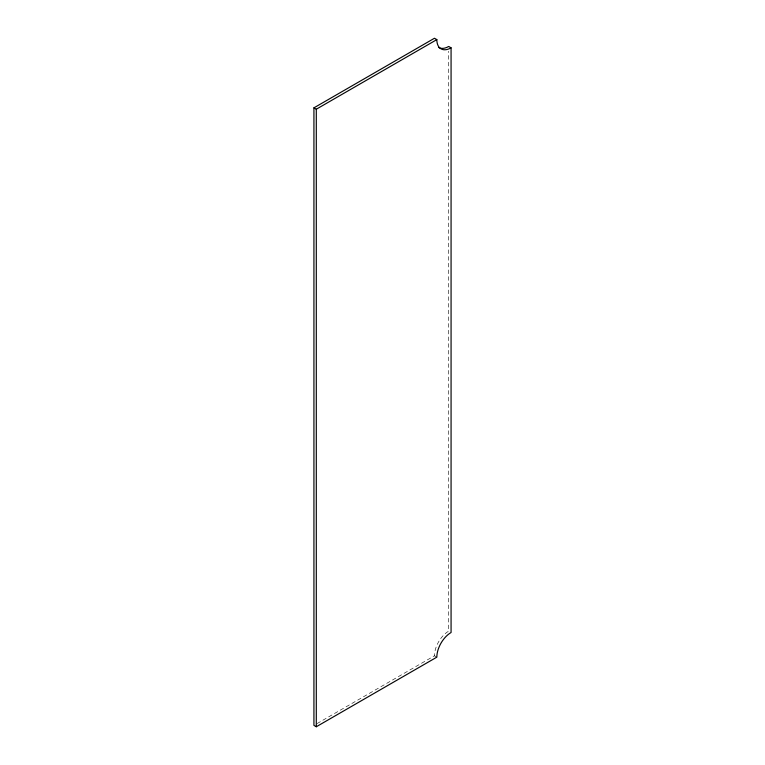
<?xml version="1.0" encoding="UTF-8"?>
<svg xmlns="http://www.w3.org/2000/svg" width="765" height="765" viewBox="0 0 765 765"><rect width="100%" height="100%" fill="white"/><g stroke="black" fill="none" stroke-linecap="round" stroke-linejoin="round"><path stroke-width="0.57" stroke-dasharray="3.83 2.87" d="M317.026 723.594L434.463 655.787A20.129 11.618 -60 0 1 448.701 631.144L448.701 51.236M434.463 655.787L436.834 657.154"/><path stroke-width="1.15" d="M313.927 107.846L434.463 38.25L436.834 39.617A20.129 11.618 -60 0 0 451.073 47.832L451.073 632.512A20.129 11.618 -60 0 0 436.834 657.154L316.299 726.75L313.927 725.383L313.927 107.846L316.299 109.213L436.834 39.617M451.073 47.832L448.701 46.464A20.129 11.618 -60 0 1 438.632 47.459M316.299 109.213L316.299 726.75"/></g></svg>
